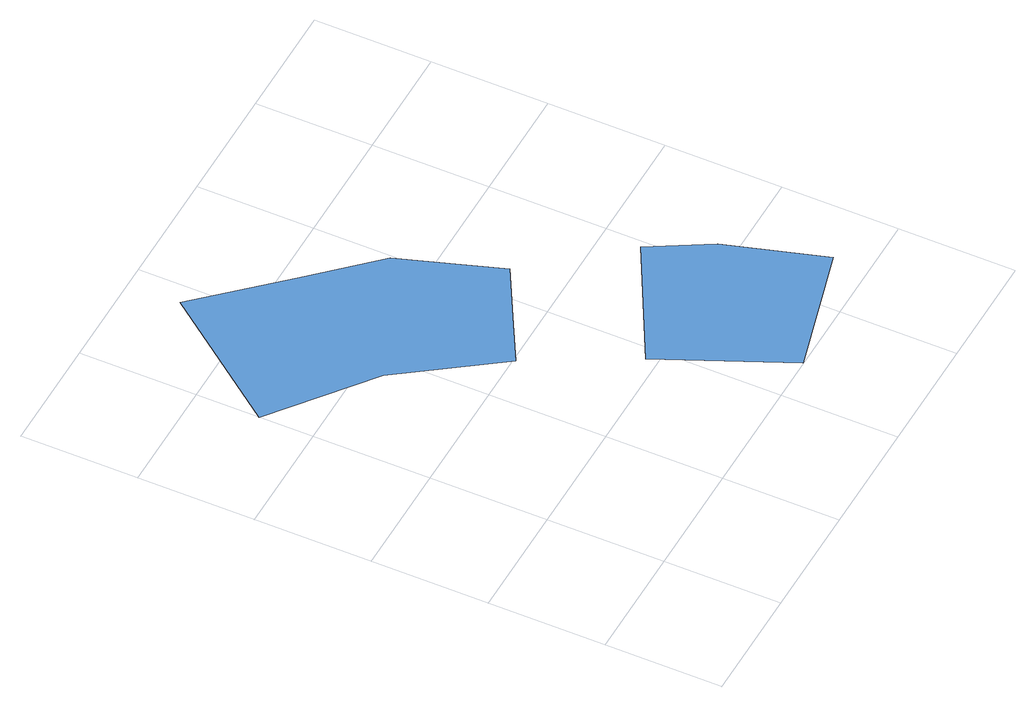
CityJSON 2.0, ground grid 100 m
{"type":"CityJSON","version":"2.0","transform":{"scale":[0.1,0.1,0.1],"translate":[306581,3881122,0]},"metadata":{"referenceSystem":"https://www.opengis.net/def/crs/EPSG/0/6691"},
"CityObjects":{
"waterway1":{"type":"Waterway","attributes":{"name":"Null","区分":"人工","面積":"28800","漁港施設の名称":"馬込泊地","取得の価格":"140,000","FishingPortFacility.facilityDetailsType":"23","FishingPortFacility.portName":"静浦漁港","FishingPortFacility.portType":"2","FishingPortFacility.designatedArea":"不明","FishingPortFacility.referenceNumber":"W-1-3","FishingPortFacility.facilityManager":"静岡県","FishingPortFacility.dateOfConstructionOrAcquisition":"2002-03-31","FishingPortFacility.note":"Ｈ12改修事業,（うち16ｍは取合岸壁-3.0ｍ）","FishingPortCapacity.waterDepth3-6m":16300,"FishingPortCapacity.waterDepth6-m":12500,"FacilityTypeAttribute.class":"06","FacilityTypeAttribute.function":"0801"},"geometry":[{"type":"MultiSurface","lod":"1","boundaries":[[[0,1,2,3,4,5,6,7]]]}]},
"waterway2":{"type":"Waterway","attributes":{"name":"Null","区分":"人工","面積":"16900","漁港施設の名称":"獅子浜泊地","取得の価格":"不明","FishingPortFacility.facilityDetailsType":"23","FishingPortFacility.portName":"静浦漁港","FishingPortFacility.portType":"2","FishingPortFacility.designatedArea":"不明","FishingPortFacility.referenceNumber":"W-1-2","FishingPortFacility.facilityManager":"静岡県","FishingPortFacility.dateOfConstructionOrAcquisition":"1986-03-31","FishingPortFacility.note":"獅子浜１号防波堤","FishingPortCapacity.waterDepth3-6m":16900,"FacilityTypeAttribute.class":"06","FacilityTypeAttribute.function":"0801"},"geometry":[{"type":"MultiSurface","lod":"1","boundaries":[[[8,9,10,11,12]]]}]}
},
"vertices":[
[1,3463,0],[827,2816,0],[1420,1981,0],[1764,2173,0],[2286,2465,0],[1980,3332,0],[1473,3871,0],[831,4555,0],
[3238,1165,0],[2947,1677,0],[1890,1103,0],[2389,7,0],[3507,308,0]
]}
